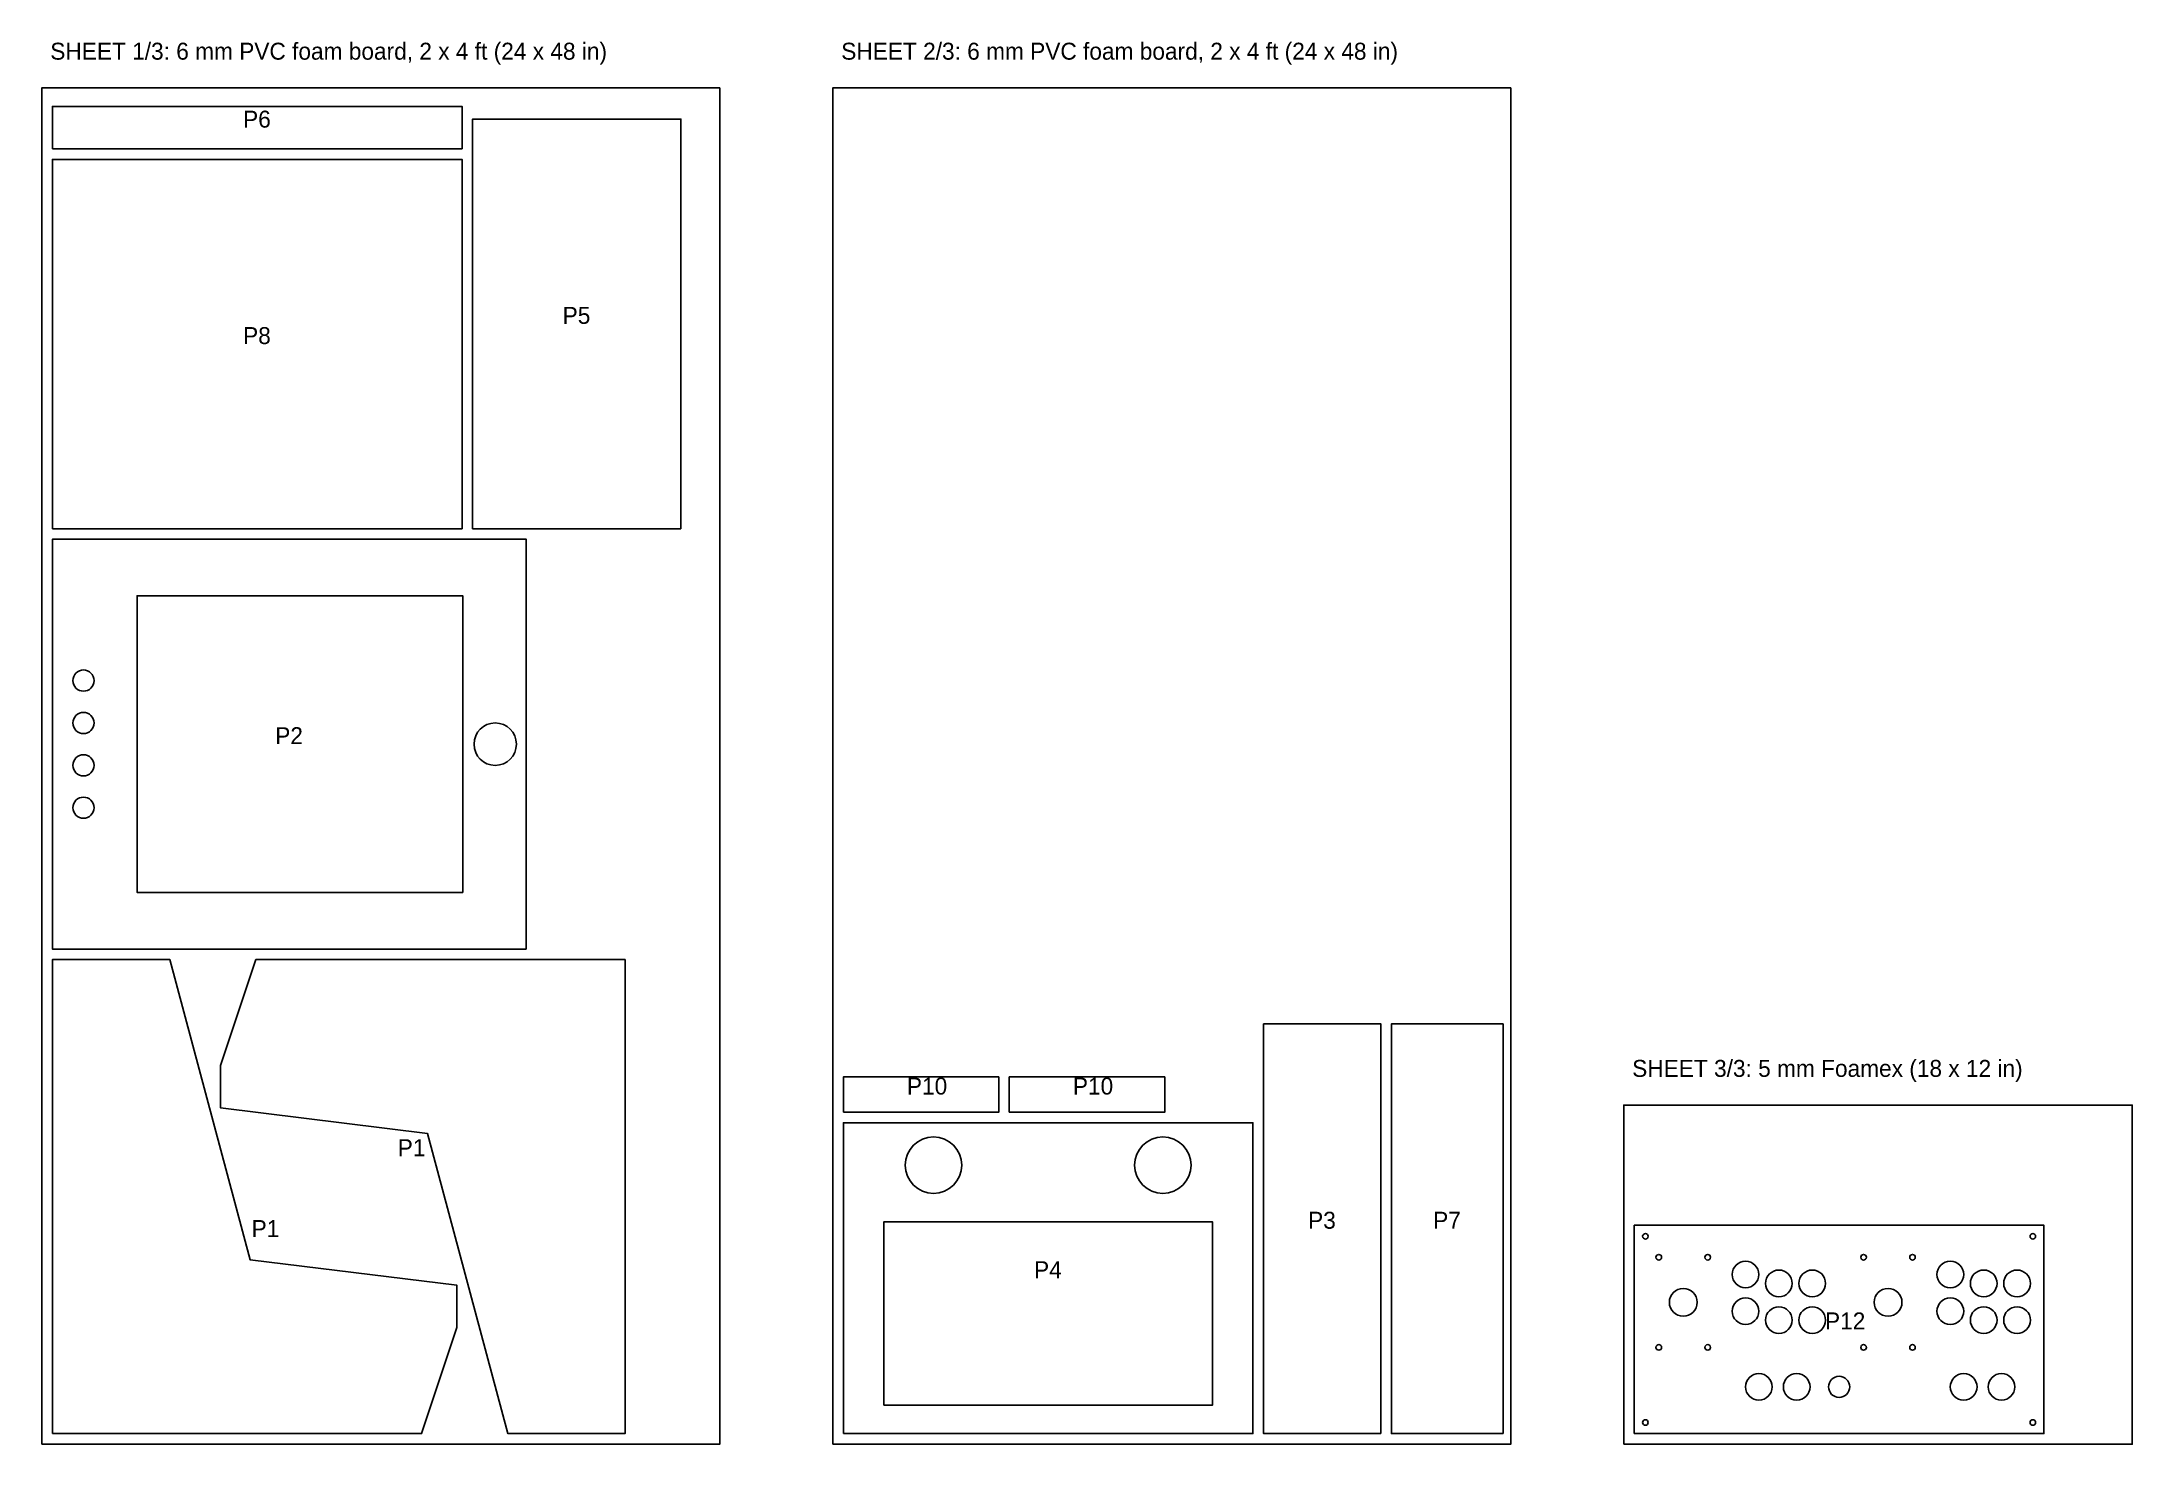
# Model space of a CAD drawing. Header units: inches. Extents: x 0 to 74, y 0 to 49.6.
import ezdxf

# ---------------------------------------------------------------- set-up
doc = ezdxf.new("R2010")
doc.units = ezdxf.units.IN
doc.header["$MEASUREMENT"] = 0
for name, color, linetype in [('CUT', 7, 'CONTINUOUS'), ('LABEL', 5, 'CONTINUOUS'), ('SHEET', 8, 'CONTINUOUS')]:
    doc.layers.add(name, color=color, linetype=linetype)

msp = doc.modelspace()

# ---------------------------------------------------------------- linework, layer by layer
at = {"layer": 'CUT'}
for points in [[(0.375, 45.8452), (14.875, 45.8452), (14.875, 47.3452), (0.375, 47.3452)], [(22.625, 32.4002), (22.625, 46.9002), (15.25, 46.9002), (15.25, 32.4002)], [(0.375, 32.4002), (14.875, 32.4002), (14.875, 45.4702), (0.375, 45.4702)], [(17.15, 17.5252), (17.15, 32.0252), (0.375, 32.0252), (0.375, 17.5252)], [(14.9, 19.5252), (14.9, 30.0252), (3.375, 30.0252), (3.375, 19.5252)], [(0.375, 0.375), (0.375, 17.1502), (4.528, 17.1502), (7.375, 6.525), (14.695, 5.625), (14.695, 4.125), (13.445, 0.375)], [(20.6505, 17.1502), (20.6505, 0.375), (16.4975, 0.375), (13.6505, 11.0002), (6.3305, 11.9002), (6.3305, 13.4002), (7.5805, 17.1502)], [(47.403, 0.375), (47.403, 14.875), (43.25, 14.875), (43.25, 0.375)], [(51.731, 0.375), (51.731, 14.875), (47.778, 14.875), (47.778, 0.375)], [(28.375, 11.75), (33.875, 11.75), (33.875, 13), (28.375, 13)], [(34.25, 11.75), (39.75, 11.75), (39.75, 13), (34.25, 13)], [(28.375, 0.375), (42.875, 0.375), (42.875, 11.375), (28.375, 11.375)], [(29.813, 1.375), (41.437, 1.375), (41.437, 7.875), (29.813, 7.875)], [(56.375, 0.375), (70.875, 0.375), (70.875, 7.7501), (56.375, 7.7501)]]:
    msp.add_lwpolyline(points, close=True, dxfattribs=at)
for centre, radius in [((1.475, 27.0252), 0.375), ((1.475, 25.5252), 0.375), ((16.05, 24.7752), 0.75), ((1.475, 24.0252), 0.375), ((1.475, 22.5252), 0.375), ((31.565, 9.875), 1), ((39.685, 9.875), 1), ((56.7687, 7.3564), 0.0984), ((70.4813, 7.3564), 0.0984), ((57.2411, 6.6152), 0.0984), ((58.9734, 6.6152), 0.0984), ((64.4911, 6.6152), 0.0984), ((66.2234, 6.6152), 0.0984), ((60.312, 6.0049), 0.4724), ((61.4931, 5.69), 0.4724), ((62.6742, 5.69), 0.4724), ((67.562, 6.0049), 0.4724), ((68.7431, 5.69), 0.4724), ((69.9242, 5.69), 0.4724), ((58.1073, 5.0207), 0.4921), ((65.3573, 5.0207), 0.4921), ((60.312, 4.7057), 0.4724), ((61.4931, 4.3907), 0.4724), ((62.6742, 4.3907), 0.4724), ((67.562, 4.7057), 0.4724), ((68.7431, 4.3907), 0.4724), ((69.9242, 4.3907), 0.4724), ((57.2411, 3.4262), 0.0984), ((58.9734, 3.4262), 0.0984), ((64.4911, 3.4262), 0.0984), ((66.2234, 3.4262), 0.0984), ((60.7844, 2.0285), 0.4724), ((62.123, 2.0285), 0.4724), ((63.625, 2.0285), 0.374), ((68.0344, 2.0285), 0.4724), ((69.373, 2.0285), 0.4724), ((56.7687, 0.7687), 0.0984), ((70.4813, 0.7687), 0.0984)]:
    msp.add_circle(centre, radius, dxfattribs=at)
at = {"layer": 'SHEET'}
for points in [[(0, 0), (24, 0), (24, 48), (0, 48)], [(28, 0), (52, 0), (52, 48), (28, 48)], [(56, 0), (74, 0), (74, 12), (56, 12)]]:
    msp.add_lwpolyline(points, close=True, dxfattribs=at)

# ---------------------------------------------------------------- texts
at = {"layer": 'LABEL'}
for s, p in [('SHEET 1/3: 6 mm PVC foam board, 2 x 4 ft (24 x 48 in)', (0.3, 49)), ('SHEET 2/3: 6 mm PVC foam board, 2 x 4 ft (24 x 48 in)', (28.3, 49)), ('P6', (7.125, 46.5952)), ('P5', (18.4375, 39.6502)), ('P8', (7.125, 38.9352)), ('P2', (8.2625, 24.7752)), ('SHEET 3/3: 5 mm Foamex (18 x 12 in)', (56.3, 13)), ('P10', (30.625, 12.375)), ('P10', (36.5, 12.375)), ('P1', (12.5986, 10.193)), ('P3', (44.8265, 7.625)), ('P7', (49.2545, 7.625)), ('P1', (7.4269, 7.3322)), ('P4', (35.125, 5.875)), ('P12', (63.125, 4.0626))]:
    msp.add_text(s, height=0.6, dxfattribs=at).set_placement(p)

doc.saveas('drawing.dxf')
